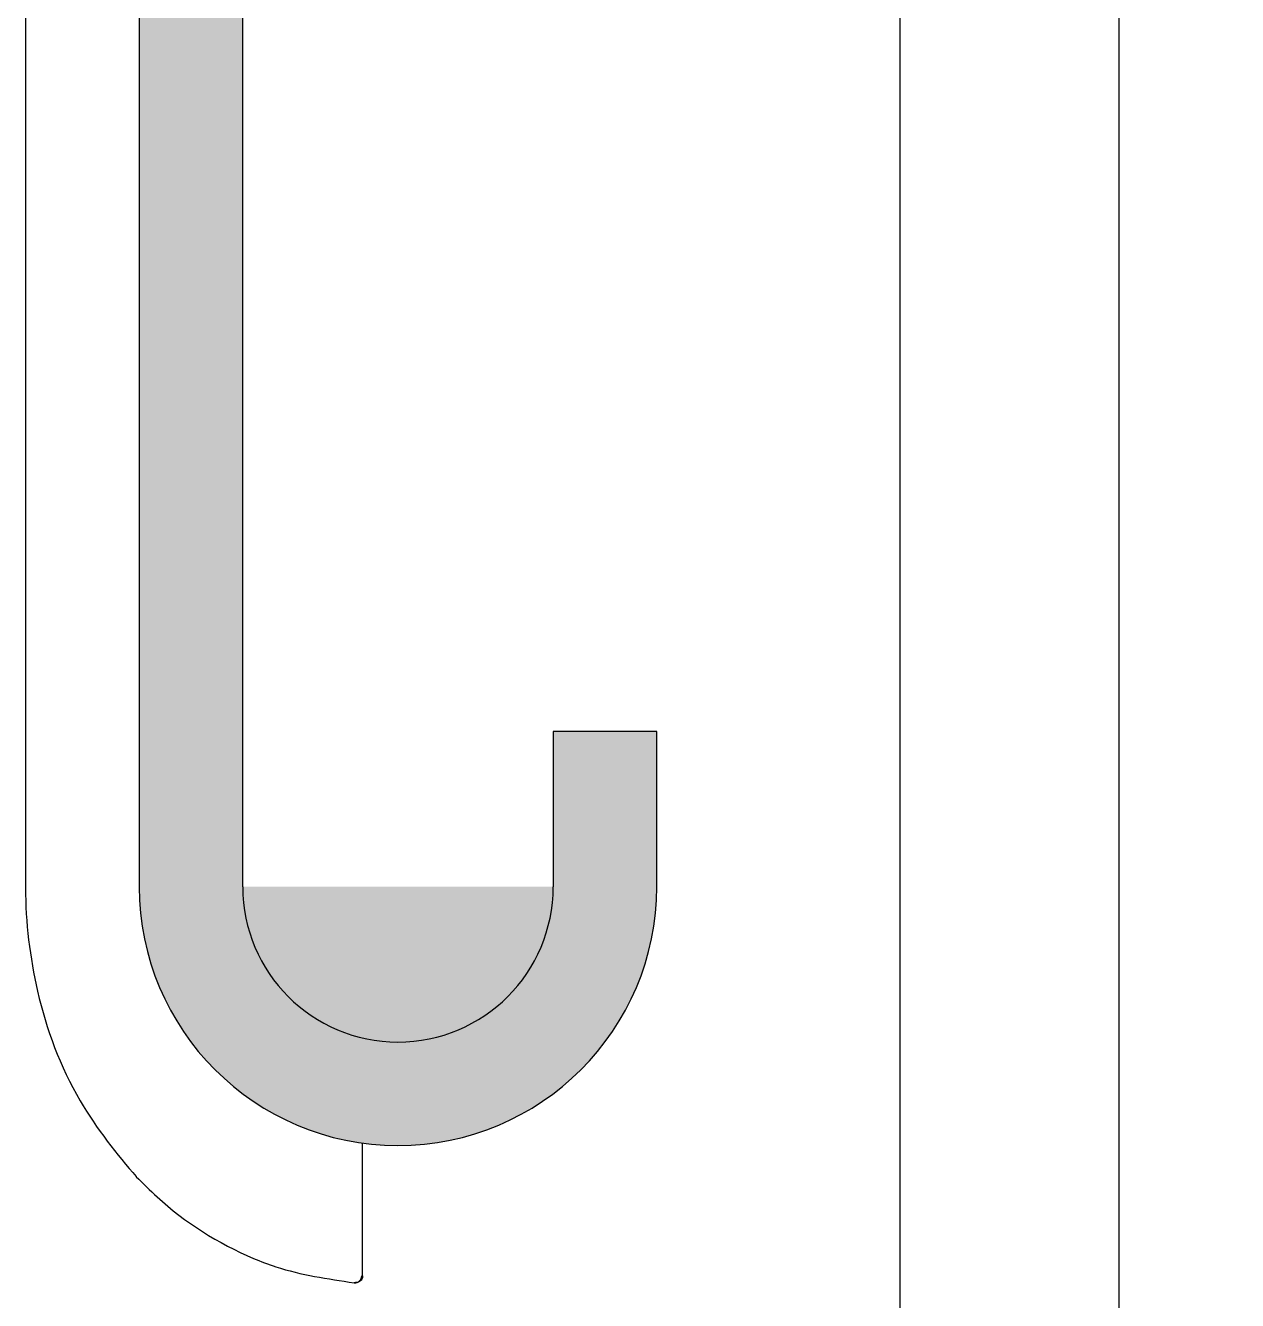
# Model space of a CAD drawing. Header units: inches. Extents: x -154 to 13, y 2 to 55.
# Drawn here: x -105.117 to -103.734, y 27.841 to 29.296 of the extents above; entities that cross this region are included whole.
import ezdxf

# ---------------------------------------------------------------- set-up
doc = ezdxf.new("R2010")
doc.units = ezdxf.units.IN
doc.header["$LTSCALE"] = 2
doc.header["$MEASUREMENT"] = 0
doc.layers.get('0').update_dxf_attribs({"linetype": 'CONTINUOUS'})
doc.layers.add('pattern', color=9, linetype='CONTINUOUS')

msp = doc.modelspace()

# ---------------------------------------------------------------- hatches: boundary and pattern name
at = {"layer": 'pattern'}
h = msp.add_hatch(color=256, dxfattribs=at)
edge = h.paths.add_edge_path()
edge.add_arc((-102.5502685654485, 30.25271042361992), 3.369772564531135, 68.56365741872955, 130.6614523945453)
edge.add_arc((-104.5150948789899, 32.54014284325494), 0.3543307201603835, 130.6614523945442, 180)
edge.add_line((-104.8694255792825, 32.54014289201233), (-104.8694255792825, 31.73932806413386))
edge.add_arc((-104.7513153590701, 31.73932797480354), 0.1181102400802119, 180, 280.000845901456)
edge.add_line((-104.7308040028815, 31.62301217743611), (-103.2719964451352, 31.8802619605634))
edge.add_arc((-103.2491604784378, 31.75076372976012), 0.1314960672000286, -79.99915409854401, 100.00084590145929, ccw=False)
edge.add_line((-103.2263245312796, 31.6212656908891), (-104.7718267102965, 31.34872872387142))
edge.add_arc((-104.7513153590701, 31.23241288130778), 0.1181102400802347, 100.0008459014627, 180)
edge.add_line((-104.8694255792825, 31.2324128371737), (-104.8694255792825, 28.31292708323095))
edge.add_arc((-104.6922602391503, 28.31292719867643), 0.1771653599999955, 180, 360)
edge.add_line((-104.5150948745357, 28.31292708323094), (-104.5150948745357, 28.49009250893685))
edge.add_line((-104.5150948745357, 28.49009250893685), (-104.3969846151759, 28.49009250893685))
edge.add_line((-104.3969846151759, 28.49009250893685), (-104.3969846151759, 28.31292708323094))
edge.add_arc((-104.6922602391503, 28.31292719867643), 0.2952756000000223, -180, 0, ccw=False)
edge.add_line((-104.9875359119748, 28.31292708323094), (-104.9875359119748, 31.2324128371737))
edge.add_arc((-104.719268569117, 31.22074893761315), 0.2685207175501019, 101.28749644352678, 177.5104152414175, ccw=False)
edge.add_arc((-104.7007666642703, 31.76289944543991), 0.2877362922701306, 184.6989586481841, 255.7021659091282, ccw=False)
edge.add_line((-104.9875359119748, 31.73932806413386), (-104.9875359119748, 32.54014289201233))
edge.add_arc((-104.5150948789899, 32.54014284325494), 0.472441052852649, 130.6614523945442, 180, ccw=False)
edge.add_arc((-102.5502685654485, 30.25271042361992), 3.487882804531136, 68.56365741872952, 130.6614523945453, ccw=False)
edge.add_line((-101.2755615009021, 33.49931600225661), (-101.3187269102995, 33.3893765221021))

# ---------------------------------------------------------------- linework, layer by layer
at = {"color": 7, "lineweight": 30}
for p, q in [((-105.1173308967255, 32.53908983747694), (-105.1173308967255, 28.31187608200524)), ((-104.9875359119748, 31.2324128371737), (-104.9875359119748, 28.31292708323094)), ((-104.8694255792825, 28.31292708323094), (-104.8694255792825, 31.2324128371737)), ((-104.5150948745357, 28.49009250893685), (-104.5150948745357, 28.31292708323094)), ((-104.3969846151759, 28.49009250893685), (-104.5150948745357, 28.49009250893685)), ((-104.3969846151759, 28.31292708323094), (-104.3969846151759, 28.49009250893685)), ((-104.7326195686327, 27.86886835882519), (-104.7326195686327, 28.02042285290453))]:
    msp.add_line(p, q, dxfattribs=at)
at = {"color": 35, "lineweight": 30}
msp.add_line((-104.1196301692381, 30.26602365726006), (-104.1196301692381, 20.76969371038249), dxfattribs=at)
at = {"color": 3, "lineweight": 30}
msp.add_line((-103.8696301692381, 30.26602365726006), (-103.8696301692381, 20.51969371038249), dxfattribs=at)
at = {"color": 7, "lineweight": 30}
for centre, radius, start, end in [((-104.6922602391503, 28.31292719867643), 0.2952756000000223, 180, 0), ((-104.6922602391503, 28.31292719867643), 0.1771653599999955, 180, 0), ((-104.7415030110021, 27.86882601554329), 0.007880630517134914, 265.1184734679561, 359.9090507741744)]:
    msp.add_arc(centre, radius, start, end, dxfattribs=at)
for points, knots in [([(-105.1173308967255, 28.31187608200524), (-105.117330896728, 28.31187451757894), (-105.1173309609711, 28.27219683511255), (-105.1068926070332, 28.18692530116165), (-105.0656759752918, 28.07437398143385), (-105.0123952895707, 28.00656823630338), (-104.9909410327457, 27.98204913496859), (-104.9909400060927, 27.9820479616532)], [0, 0, 0, 0, 1.290970950144192e-05, 0.3274218525535046, 0.6992050945511445, 0.9999856060266841, 1, 1, 1, 1]), ([(-104.9909400060927, 27.9820479616532), (-104.9909389305479, 27.98204688610862), (-104.9829683075176, 27.97407626406222), (-104.9451450493821, 27.936145805002), (-104.8895444147099, 27.90078293973412), (-104.8117116854412, 27.87107443615549), (-104.7724244862613, 27.86536793534843), (-104.7421736185692, 27.8609739697692)], [0, 0, 0, 0, 1.595100833920062e-05, 0.118209377590523, 0.5798332857921757, 0.6764745783504358, 1, 1, 1, 1]), ([(-104.7410714312666, 27.86106519538493), (-104.7411647698602, 27.86095130843246), (-104.7415304900626, 27.86050507544716), (-104.7418990912537, 27.86077381645897), (-104.7421736185692, 27.8609739697692)], [0, 0, 0, 0, 0.2552185881275104, 1, 1, 1, 1]), ([(-104.7326195686328, 27.86886835882519), (-104.7326733070994, 27.86816783370527), (-104.7327806112326, 27.86676903605716), (-104.7336575164086, 27.86474162580008), (-104.7351998599474, 27.86285376980431), (-104.7376312758978, 27.86147214124496), (-104.7396219443404, 27.86127406220013), (-104.7407046808777, 27.861407023554), (-104.7407420950605, 27.86141161806078)], [0, 0, 0, 0, 0.1371508629217651, 0.2738607068339223, 0.4553959719232564, 0.6970296512758156, 0.9895307975334505, 0.9999999999999999, 0.9999999999999999, 0.9999999999999999, 0.9999999999999999])]:
    msp.add_open_spline(points, degree=3, knots=knots, dxfattribs=at)
msp.add_open_spline([(-104.7336223904135, 27.86881350612374), (-104.7326195686328, 27.86886835882519)], degree=1, dxfattribs=at)

doc.saveas('drawing.dxf')
